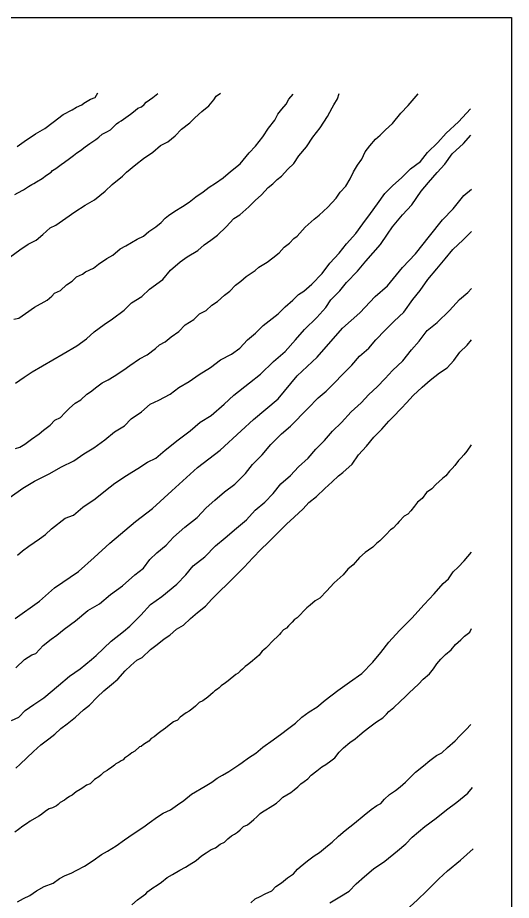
# Model space of a CAD drawing. Header units: millimetres. Extents: x 19067981 to 38137102, y 2652003 to 2652615.
# Drawn here: x 19068720.35 to 19068725.92, y 2652356.34 to 2652366.3 of the extents above; entities that cross this region are included whole.
import ezdxf

# ---------------------------------------------------------------- set-up
doc = ezdxf.new("R2010")
doc.units = ezdxf.units.MM

msp = doc.modelspace()

# ---------------------------------------------------------------- linework, layer by layer
for points in [[(19068697.4029, 2652366.2995), (19068725.9216, 2652366.2995), (19068725.9216, 2652346.0866), (19068697.4027, 2652346.0866), (19068697.4027, 2652366.2994)], [(19068720.3098, 2652362.8977), (19068720.3648, 2652362.9115), (19068720.4426, 2652362.9617), (19068720.5424, 2652363.0325), (19068720.685, 2652363.114), (19068720.739, 2652363.1592), (19068720.7683, 2652363.192), (19068720.8377, 2652363.2239), (19068720.9043, 2652363.2868), (19068720.966, 2652363.3279), (19068721.0179, 2652363.3782), (19068721.0838, 2652363.4084), (19068721.1193, 2652363.4345), (19068721.2088, 2652363.4746), (19068721.2628, 2652363.5208), (19068721.3576, 2652363.5843), (19068721.4244, 2652363.6218), (19068721.5108, 2652363.6906), (19068721.5727, 2652363.7269), (19068721.636, 2652363.764), (19068721.7016, 2652363.8024), (19068721.7734, 2652363.8365), (19068721.833, 2652363.8863), (19068721.9117, 2652363.9412), (19068721.97, 2652363.9904), (19068722.0168, 2652364.0391), (19068722.0538, 2652364.0694), (19068722.1242, 2652364.1167), (19068722.2129, 2652364.1684), (19068722.2875, 2652364.2192), (19068722.362, 2652364.2793), (19068722.4459, 2652364.3334), (19068722.5148, 2652364.3884), (19068722.5849, 2652364.4319), (19068722.6723, 2652364.4945), (19068722.7542, 2652364.5641), (19068722.8643, 2652364.6504), (19068722.9652, 2652364.7765), (19068723.0351, 2652364.8484), (19068723.1165, 2652364.9567), (19068723.1813, 2652365.0537), (19068723.2539, 2652365.1451), (19068723.2889, 2652365.2108), (19068723.3336, 2652365.2668), (19068723.38, 2652365.3248), (19068723.4119, 2652365.3796), (19068723.4602, 2652365.4376)], [(19068720.3195, 2652364.3059), (19068720.354, 2652364.3248), (19068720.4168, 2652364.3592), (19068720.4752, 2652364.3941), (19068720.513, 2652364.4168), (19068720.5356, 2652364.4303), (19068720.5638, 2652364.4472), (19068720.6297, 2652364.4867), (19068720.6775, 2652364.5244), (19068720.7289, 2652364.5557), (19068720.7443, 2652364.5757), (19068720.7846, 2652364.598), (19068720.8433, 2652364.642), (19068720.8813, 2652364.6705), (19068720.9367, 2652364.7119), (19068720.9809, 2652364.745), (19068721.0203, 2652364.7736), (19068721.0606, 2652364.8027), (19068721.1143, 2652364.8415), (19068721.1685, 2652364.8807), (19068721.2334, 2652364.9246), (19068721.248, 2652364.9359), (19068721.2667, 2652364.9519), (19068721.3052, 2652364.9848), (19068721.3578, 2652365.0101), (19068721.4005, 2652365.0354), (19068721.4272, 2652365.0621), (19068721.4686, 2652365.1034), (19068721.4946, 2652365.1207), (19068721.5213, 2652365.1367), (19068721.6269, 2652365.2125), (19068721.679, 2652365.2539), (19068721.7087, 2652365.2775), (19068721.7484, 2652365.2932), (19068721.7791, 2652365.3205), (19068721.8038, 2652365.3452), (19068721.8781, 2652365.3977), (19068721.9329, 2652365.445)], [(19068720.3268, 2652362.1785), (19068720.4267, 2652362.2451), (19068720.5167, 2652362.304), (19068720.8671, 2652362.5091), (19068721.0188, 2652362.5979), (19068721.1299, 2652362.6762), (19068721.2147, 2652362.758), (19068721.3288, 2652362.8371), (19068721.4232, 2652362.9024), (19068721.5548, 2652362.9996), (19068721.6387, 2652363.0841), (19068721.7531, 2652363.156), (19068721.838, 2652363.2387), (19068721.9889, 2652363.3452), (19068722.0767, 2652363.4519), (19068722.1866, 2652363.5458), (19068722.2659, 2652363.6013), (19068722.3846, 2652363.6746), (19068722.457, 2652363.7371), (19068722.5322, 2652363.7883), (19068722.6053, 2652363.8473), (19068722.7039, 2652363.9416), (19068722.791, 2652364.0351), (19068722.8587, 2652364.0739), (19068722.9611, 2652364.1674), (19068723.0316, 2652364.2391), (19068723.1016, 2652364.3028), (19068723.1795, 2652364.3834), (19068723.2301, 2652364.4238), (19068723.2816, 2652364.4746), (19068723.3294, 2652364.5135), (19068723.3995, 2652364.591), (19068723.4675, 2652364.6547), (19068723.524, 2652364.7403), (19068723.6127, 2652364.8431), (19068723.6812, 2652364.953), (19068723.7668, 2652365.0555), (19068723.8487, 2652365.1857), (19068723.9006, 2652365.2832), (19068723.921, 2652365.3173), (19068723.9618, 2652365.3855), (19068723.9812, 2652365.4445)], [(19068720.3282, 2652361.4416), (19068720.3763, 2652361.4538), (19068720.4344, 2652361.4884), (19068720.507, 2652361.5445), (19068720.5942, 2652361.6052), (19068720.6433, 2652361.6487), (19068720.7193, 2652361.7051), (19068720.7727, 2652361.7586), (19068720.8343, 2652361.7919), (19068720.8855, 2652361.8443), (19068720.9362, 2652361.8963), (19068721.0006, 2652361.9503), (19068721.0661, 2652361.9876), (19068721.133, 2652362.0538), (19068721.1747, 2652362.0793), (19068721.2467, 2652362.1344), (19068721.3068, 2652362.1803), (19068721.3726, 2652362.2135), (19068721.4416, 2652362.2576), (19068721.5486, 2652362.3262), (19068721.6179, 2652362.3783), (19068721.7265, 2652362.4509), (19068721.812, 2652362.4986), (19068721.9062, 2652362.5681), (19068721.9527, 2652362.6089), (19068722.0173, 2652362.644), (19068722.0825, 2652362.7014), (19068722.1701, 2652362.7617), (19068722.2422, 2652362.836), (19068722.3398, 2652362.8945), (19068722.4054, 2652362.958), (19068722.4783, 2652362.9975), (19068722.5416, 2652363.0551), (19068722.6069, 2652363.0982), (19068722.6876, 2652363.1706), (19068722.745, 2652363.2146), (19068722.8105, 2652363.2835), (19068722.8696, 2652363.3284), (19068722.929, 2652363.3812), (19068723.0314, 2652363.4466), (19068723.0731, 2652363.4847), (19068723.169, 2652363.5419), (19068723.2306, 2652363.5908), (19068723.3038, 2652363.649), (19068723.3596, 2652363.7106), (19068723.4174, 2652363.7551), (19068723.4681, 2652363.8088), (19068723.5059, 2652363.8357), (19068723.5941, 2652363.9365), (19068723.6961, 2652364.0268), (19068723.7555, 2652364.0701), (19068723.8524, 2652364.1605), (19068723.9453, 2652364.2643), (19068723.9891, 2652364.3318), (19068724.0538, 2652364.3997), (19068724.1024, 2652364.4803), (19068724.1398, 2652364.5603), (19068724.1854, 2652364.6361), (19068724.2353, 2652364.7019), (19068724.2739, 2652364.7873), (19068724.3243, 2652364.8543), (19068724.3881, 2652364.9288), (19068724.4428, 2652364.9737), (19068724.5018, 2652365.0352), (19068724.5809, 2652365.1065), (19068724.6755, 2652365.2205), (19068724.7567, 2652365.3083), (19068724.8687, 2652365.4415)], [(19068720.3462, 2652364.846), (19068720.4273, 2652364.9024), (19068720.5532, 2652364.9899), (19068720.6603, 2652365.051), (19068720.7519, 2652365.1211), (19068720.8649, 2652365.2075), (19068720.9679, 2652365.2612), (19068721.0166, 2652365.2888), (19068721.0779, 2652365.3146), (19068721.1007, 2652365.3362), (19068721.1749, 2652365.3792), (19068721.2266, 2652365.4003), (19068721.2579, 2652365.4507)], [(19068720.2672, 2652360.8932), (19068720.411, 2652360.9944), (19068720.5443, 2652361.0724), (19068720.7086, 2652361.1543), (19068720.847, 2652361.2345), (19068720.9858, 2652361.3017), (19068721.0991, 2652361.3818), (19068721.211, 2652361.4465), (19068721.3379, 2652361.5382), (19068721.4454, 2652361.6286), (19068721.5567, 2652361.696), (19068721.6326, 2652361.7746), (19068721.7489, 2652361.8555), (19068721.847, 2652361.939), (19068721.9442, 2652361.9861), (19068722.0715, 2652362.0523), (19068722.1712, 2652362.1291), (19068722.2867, 2652362.1953), (19068722.4001, 2652362.2739), (19068722.5278, 2652362.3523), (19068722.6397, 2652362.4398), (19068722.7651, 2652362.5042), (19068722.8579, 2652362.5734), (19068722.9462, 2652362.6667), (19068723.0363, 2652362.7401), (19068723.1224, 2652362.8261), (19068723.1886, 2652362.879), (19068723.2905, 2652362.9604), (19068723.3694, 2652363.0376), (19068723.457, 2652363.1118), (19068723.5196, 2652363.1787), (19068723.5823, 2652363.2152), (19068723.6721, 2652363.2924), (19068723.7862, 2652363.4152), (19068723.8733, 2652363.5312), (19068723.9793, 2652363.6444), (19068724.0618, 2652363.7485), (19068724.1656, 2652363.8654), (19068724.2467, 2652363.9755), (19068724.3314, 2652364.0905), (19068724.4114, 2652364.1992), (19068724.4957, 2652364.3156), (19068724.5797, 2652364.4036), (19068724.6865, 2652364.4962), (19068724.7823, 2652364.5952), (19068724.8972, 2652364.679), (19068724.9767, 2652364.7782), (19068725.0926, 2652364.8926), (19068725.1869, 2652364.9981), (19068725.3268, 2652365.1246), (19068725.4616, 2652365.2716)], [(19068720.3231, 2652359.5246), (19068720.5979, 2652359.7178), (19068720.7689, 2652359.8676), (19068721.0406, 2652360.0515), (19068721.2153, 2652360.2099), (19068721.392, 2652360.3723), (19068721.6815, 2652360.6166), (19068721.8719, 2652360.764), (19068722.0903, 2652360.9625), (19068722.3804, 2652361.2261), (19068722.6354, 2652361.4217), (19068722.8725, 2652361.6383), (19068723.0142, 2652361.768), (19068723.2903, 2652361.9993), (19068723.5044, 2652362.2581), (19068723.7296, 2652362.469), (19068724.0188, 2652362.7964), (19068724.2137, 2652362.9714), (19068724.3842, 2652363.1531), (19068724.5242, 2652363.2738), (19068724.6937, 2652363.4817), (19068724.8401, 2652363.6342), (19068724.9994, 2652363.8346), (19068725.1432, 2652364.0176), (19068725.2654, 2652364.1447), (19068725.3866, 2652364.2956), (19068725.4718, 2652364.3668)], [(19068720.3336, 2652358.9662), (19068720.4315, 2652359.0594), (19068720.5119, 2652359.1127), (19068720.5595, 2652359.13), (19068720.64, 2652359.2185), (19068720.7297, 2652359.2913), (19068720.7962, 2652359.3339), (19068720.8775, 2652359.4028), (19068721.0056, 2652359.4979), (19068721.1454, 2652359.6131), (19068721.276, 2652359.6885), (19068721.4009, 2652359.7939), (19068721.5364, 2652359.8915), (19068721.6761, 2652360.0158), (19068721.7738, 2652360.0904), (19068721.8444, 2652360.188), (19068721.9227, 2652360.2638), (19068722.0269, 2652360.3507), (19068722.1091, 2652360.4406), (19068722.2397, 2652360.5546), (19068722.3762, 2652360.6608), (19068722.4781, 2652360.7699), (19068722.5774, 2652360.856), (19068722.6857, 2652360.9499), (19068722.8018, 2652361.0369), (19068722.9218, 2652361.1603), (19068723.0014, 2652361.2603), (19068723.1091, 2652361.3674), (19068723.2101, 2652361.4862), (19068723.3301, 2652361.6048), (19068723.4319, 2652361.6933), (19068723.6251, 2652361.8898), (19068723.7437, 2652362.0105), (19068723.8338, 2652362.0879), (19068723.9241, 2652362.1789), (19068724.0213, 2652362.2769), (19068724.1235, 2652362.3798), (19068724.2102, 2652362.4808), (19068724.3128, 2652362.5719), (19068724.3941, 2652362.6661), (19068724.497, 2652362.7757), (19068724.6012, 2652362.8757), (19068724.7076, 2652362.9777), (19068724.8101, 2652363.1223), (19068724.8931, 2652363.2212), (19068724.9793, 2652363.3458), (19068725.0812, 2652363.4684), (19068725.1744, 2652363.5806), (19068725.2627, 2652363.6855), (19068725.3785, 2652363.7945), (19068725.4721, 2652363.8872)], [(19068720.2833, 2652358.3723), (19068720.3644, 2652358.409), (19068720.4379, 2652358.4868), (19068720.5342, 2652358.5523), (19068720.6477, 2652358.6296), (19068720.8126, 2652358.7678), (19068720.9392, 2652358.8739), (19068721.0596, 2652358.9544), (19068721.1848, 2652359.061), (19068721.2368, 2652359.1053), (19068721.4072, 2652359.2661), (19068721.5455, 2652359.378), (19068721.6196, 2652359.4379), (19068721.7426, 2652359.5593), (19068721.8512, 2652359.6814), (19068721.9807, 2652359.7731), (19068722.149, 2652359.909), (19068722.2487, 2652360.0138), (19068722.332, 2652360.1182), (19068722.4623, 2652360.2204), (19068722.5851, 2652360.3441), (19068722.6927, 2652360.4341), (19068722.8216, 2652360.5419), (19068722.9344, 2652360.6372), (19068723.0307, 2652360.7436), (19068723.141, 2652360.8344), (19068723.2337, 2652360.9332), (19068723.3207, 2652361.0413), (19068723.4292, 2652361.1357), (19068723.5211, 2652361.2353), (19068723.6298, 2652361.3328), (19068723.7155, 2652361.4341), (19068723.8135, 2652361.532), (19068723.9028, 2652361.6349), (19068724.0061, 2652361.7346), (19068724.1139, 2652361.8538), (19068724.2268, 2652361.9552), (19068724.3125, 2652362.0513), (19068724.4072, 2652362.1358), (19068724.4964, 2652362.2293), (19068724.5796, 2652362.3193), (19068724.6979, 2652362.4282), (19068724.7941, 2652362.5549), (19068724.8836, 2652362.6516), (19068724.9737, 2652362.7713), (19068725.0857, 2652362.8613), (19068725.225, 2652362.9981), (19068725.3353, 2652363.1222), (19068725.4326, 2652363.1988), (19068725.4711, 2652363.2451)], [(19068720.3336, 2652357.8347), (19068720.3816, 2652357.8808), (19068720.4546, 2652357.9525), (19068720.5322, 2652358.022), (19068720.6158, 2652358.0974), (19068720.7062, 2652358.1672), (19068720.7707, 2652358.22), (19068720.8406, 2652358.281), (19068720.9117, 2652358.3358), (19068721.0048, 2652358.411), (19068721.0971, 2652358.4926), (19068721.1626, 2652358.5456), (19068721.2508, 2652358.6352), (19068721.3232, 2652358.7062), (19068721.4111, 2652358.7791), (19068721.4838, 2652358.8406), (19068721.5661, 2652358.9334), (19068721.6292, 2652358.9936), (19068721.6972, 2652359.0516), (19068721.7584, 2652359.084), (19068721.8503, 2652359.1753), (19068721.9276, 2652359.2295), (19068722.0044, 2652359.2931), (19068722.0674, 2652359.3348), (19068722.1462, 2652359.402), (19068722.2242, 2652359.4487), (19068722.3034, 2652359.5228), (19068722.3804, 2652359.5924), (19068722.4709, 2652359.6616), (19068722.5445, 2652359.7395), (19068722.6408, 2652359.8372), (19068722.7088, 2652359.9039), (19068722.7774, 2652359.9705), (19068722.8211, 2652360.0142), (19068722.9079, 2652360.103), (19068723.0059, 2652360.2071), (19068723.0984, 2652360.3047), (19068723.1757, 2652360.377), (19068723.2407, 2652360.4434), (19068723.3212, 2652360.5213), (19068723.3849, 2652360.5873), (19068723.4724, 2652360.6645), (19068723.5741, 2652360.7611), (19068723.6365, 2652360.8302), (19068723.7221, 2652360.8992), (19068723.8169, 2652360.9883), (19068723.902, 2652361.0627), (19068723.9707, 2652361.1313), (19068724.0212, 2652361.1705), (19068724.1249, 2652361.2651), (19068724.1967, 2652361.3691), (19068724.2892, 2652361.4655), (19068724.3697, 2652361.5696), (19068724.4602, 2652361.6566), (19068724.5413, 2652361.7488), (19068724.5858, 2652361.7928), (19068724.6825, 2652361.8944), (19068724.7405, 2652361.9536), (19068724.8149, 2652362.0394), (19068724.9172, 2652362.1304), (19068725.0058, 2652362.2127), (19068725.1126, 2652362.2935), (19068725.1987, 2652362.3508), (19068725.2711, 2652362.4312), (19068725.3399, 2652362.5256), (19068725.4241, 2652362.6073), (19068725.4729, 2652362.6657)], [(19068720.3526, 2652356.3266), (19068720.4174, 2652356.3668), (19068720.4901, 2652356.3992), (19068720.566, 2652356.4536), (19068720.6501, 2652356.4991), (19068720.7528, 2652356.5385), (19068720.8255, 2652356.5922), (19068720.8895, 2652356.6238), (19068720.9566, 2652356.6498), (19068721.0206, 2652356.6845), (19068721.1078, 2652356.7308), (19068721.2042, 2652356.7924), (19068721.2999, 2652356.861), (19068721.3678, 2652356.8973), (19068721.4653, 2652356.9609), (19068721.5585, 2652357.0287), (19068721.6573, 2652357.0958), (19068721.7745, 2652357.1752), (19068721.8362, 2652357.2178), (19068721.9286, 2652357.2872), (19068721.9942, 2652357.3259), (19068722.0767, 2652357.3658), (19068722.1557, 2652357.4202), (19068722.2268, 2652357.47), (19068722.3145, 2652357.5402), (19068722.4673, 2652357.6306), (19068722.5448, 2652357.6772), (19068722.6017, 2652357.7214), (19068722.6649, 2652357.7561), (19068722.7336, 2652357.7979), (19068722.8484, 2652357.8734), (19068722.8848, 2652357.901), (19068722.9582, 2652357.9523), (19068723.0412, 2652358.0052), (19068723.118, 2652358.0728), (19068723.235, 2652358.1564), (19068723.3322, 2652358.2259), (19068723.3977, 2652358.2764), (19068723.4858, 2652358.3432), (19068723.5577, 2652358.4119), (19068723.6391, 2652358.4687), (19068723.7268, 2652358.5247), (19068723.8214, 2652358.6026), (19068723.963, 2652358.7105), (19068724.0956, 2652358.8057), (19068724.234, 2652358.9016), (19068724.3575, 2652359.0301), (19068724.4477, 2652359.1407), (19068724.5393, 2652359.2559), (19068724.6616, 2652359.3896), (19068724.8006, 2652359.5284), (19068724.9387, 2652359.6796), (19068725.0494, 2652359.8005), (19068725.1511, 2652359.9162), (19068725.2132, 2652359.9697), (19068725.266, 2652360.0507), (19068725.3201, 2652360.1034), (19068725.3883, 2652360.1741), (19068725.4733, 2652360.2731)], [(19068721.6422, 2652356.2936), (19068721.7039, 2652356.3499), (19068721.7444, 2652356.3807), (19068721.799, 2652356.4194), (19068721.8219, 2652356.4449), (19068721.8778, 2652356.4842), (19068721.9245, 2652356.5168), (19068721.9738, 2652356.5502), (19068722.0382, 2652356.6004), (19068722.099, 2652356.6364), (19068722.1818, 2652356.6831), (19068722.2445, 2652356.7169), (19068722.286, 2652356.7459), (19068722.3661, 2652356.7934), (19068722.4269, 2652356.8462), (19068722.4807, 2652356.8788), (19068722.5347, 2652356.9181), (19068722.5849, 2652356.9384), (19068722.636, 2652356.978), (19068722.6845, 2652357), (19068722.725, 2652357.0387), (19068722.7664, 2652357.0704), (19068722.7973, 2652357.0906), (19068722.8334, 2652357.1144), (19068722.8642, 2652357.1399), (19068722.9016, 2652357.1792), (19068722.9439, 2652357.1968), (19068722.9879, 2652357.2302), (19068723.0161, 2652357.2566), (19068723.0523, 2652357.2874), (19068723.0866, 2652357.3226), (19068723.1157, 2652357.3429), (19068723.1509, 2652357.3657), (19068723.2012, 2652357.3948), (19068723.2294, 2652357.4133), (19068723.2712, 2652357.442), (19068723.3082, 2652357.4754), (19068723.3434, 2652357.5097), (19068723.3875, 2652357.5344), (19068723.4333, 2652357.5625), (19068723.4721, 2652357.5898), (19068723.5144, 2652357.625), (19068723.5488, 2652357.6576), (19068723.5849, 2652357.6857), (19068723.6248, 2652357.7154), (19068723.6636, 2652357.7577), (19068723.7261, 2652357.8034), (19068723.7843, 2652357.8492), (19068723.8275, 2652357.8773), (19068723.8839, 2652357.9161), (19068723.9288, 2652357.953), (19068723.9791, 2652358.0151), (19068724.0293, 2652358.0661), (19068724.1007, 2652358.1233), (19068724.158, 2652358.1673), (19068724.213, 2652358.2128), (19068724.2615, 2652358.2515), (19068724.3249, 2652358.3017), (19068724.399, 2652358.3563), (19068724.4703, 2652358.4029), (19068724.5135, 2652358.4425), (19068724.5382, 2652358.4751), (19068724.5957, 2652358.5197), (19068724.6662, 2652358.5866), (19068724.727, 2652358.642), (19068724.7702, 2652358.6834), (19068724.8733, 2652358.7819), (19068724.9282, 2652358.8387), (19068724.9969, 2652358.8986), (19068725.0418, 2652358.954), (19068725.0824, 2652359.0103), (19068725.1266, 2652359.0663), (19068725.1803, 2652359.1174), (19068725.2412, 2652359.1693), (19068725.2931, 2652359.23), (19068725.3213, 2652359.2564), (19068725.3506, 2652359.2842), (19068725.3938, 2652359.3238), (19068725.4546, 2652359.3705), (19068725.4731, 2652359.4118)], [(19068722.9844, 2652356.318), (19068723.0317, 2652356.3606), (19068723.0867, 2652356.3865), (19068723.1461, 2652356.4162), (19068723.2198, 2652356.452), (19068723.2637, 2652356.4992), (19068723.3288, 2652356.5427), (19068723.395, 2652356.5994), (19068723.4646, 2652356.644), (19068723.5099, 2652356.6946), (19068723.541, 2652356.7236), (19068723.6222, 2652356.7888), (19068723.6972, 2652356.8475), (19068723.7567, 2652356.8839), (19068723.8462, 2652356.9583), (19068723.8998, 2652357.0014), (19068723.9735, 2652357.0667), (19068724.048, 2652357.1313), (19068724.1532, 2652357.2134), (19068724.2595, 2652357.3043), (19068724.3406, 2652357.3688), (19068724.4052, 2652357.4137), (19068724.4505, 2652357.4374), (19068724.4899, 2652357.4855), (19068724.5458, 2652357.5391), (19068724.616, 2652357.5818), (19068724.6686, 2652357.6256), (19068724.7288, 2652357.6759), (19068724.8034, 2652357.7526), (19068724.8408, 2652357.7914), (19068724.9307, 2652357.8604), (19068725.0008, 2652357.9206), (19068725.0786, 2652357.9797), (19068725.1371, 2652358.0098), (19068725.2028, 2652358.07), (19068725.2872, 2652358.1444), (19068725.3409, 2652358.1981), (19068725.4132, 2652358.2714), (19068725.4658, 2652358.3294)], [(19068723.8736, 2652356.3181), (19068723.9857, 2652356.3834), (19068724.0904, 2652356.4487), (19068724.1726, 2652356.5326), (19068724.2646, 2652356.6123), (19068724.3655, 2652356.7018), (19068724.4963, 2652356.7877), (19068724.6364, 2652356.9034), (19068724.7299, 2652356.9836), (19068724.8046, 2652357.0564), (19068724.9451, 2652357.177), (19068725.074, 2652357.2721), (19068725.1917, 2652357.3654), (19068725.3076, 2652357.4513), (19068725.4309, 2652357.552), (19068725.4832, 2652357.6173)]]:
    msp.add_lwpolyline(points)
at = {"color": 61}
for points in [[(19068720.2655, 2652363.5969), (19068720.3761, 2652363.6818), (19068720.473, 2652363.7441), (19068720.5602, 2652363.7912), (19068720.6363, 2652363.8539), (19068720.7176, 2652363.9283), (19068720.7834, 2652363.9608), (19068720.8975, 2652364.0385), (19068720.9988, 2652364.1114), (19068721.1138, 2652364.1862), (19068721.2185, 2652364.2455), (19068721.3385, 2652364.342), (19068721.4198, 2652364.4164), (19068721.5339, 2652364.5116), (19068721.5811, 2652364.5583), (19068721.6874, 2652364.6422), (19068721.7736, 2652364.7103), (19068721.877, 2652364.7841), (19068721.9622, 2652364.8565), (19068722.0469, 2652364.8983), (19068722.1299, 2652364.9653), (19068722.202, 2652365.0402), (19068722.2961, 2652365.114), (19068722.353, 2652365.168), (19068722.4304, 2652365.2413), (19068722.5075, 2652365.304), (19068722.5665, 2652365.3721), (19068722.5932, 2652365.4135), (19068722.6421, 2652365.4464)], [(19068720.3503, 2652360.236), (19068720.4058, 2652360.2846), (19068720.4802, 2652360.3377), (19068720.5983, 2652360.4219), (19068720.6678, 2652360.4715), (19068720.7351, 2652360.5331), (19068720.8904, 2652360.6536), (19068720.9824, 2652360.6885), (19068721.0865, 2652360.7788), (19068721.2257, 2652360.8734), (19068721.342, 2652360.9652), (19068721.4478, 2652361.0488), (19068721.5801, 2652361.1342), (19068721.6396, 2652361.1726), (19068721.7073, 2652361.2163), (19068721.8162, 2652361.2866), (19068721.911, 2652361.3327), (19068722.0181, 2652361.4208), (19068722.1623, 2652361.5392), (19068722.2973, 2652361.6398), (19068722.4114, 2652361.7374), (19068722.5353, 2652361.8118), (19068722.683, 2652361.9398), (19068722.7909, 2652362.0407), (19068722.9674, 2652362.1809), (19068723.0905, 2652362.2804), (19068723.2383, 2652362.422), (19068723.369, 2652362.5343), (19068723.4862, 2652362.6661), (19068723.5896, 2652362.7823), (19068723.7265, 2652362.9172), (19068723.8291, 2652363.0288), (19068723.8839, 2652363.1158), (19068723.985, 2652363.219), (19068724.061, 2652363.3124), (19068724.1874, 2652363.4419), (19068724.2809, 2652363.5527), (19068724.3631, 2652363.6473), (19068724.4453, 2652363.7419), (19068724.5243, 2652363.8572), (19068724.5811, 2652363.9402), (19068724.6939, 2652364.0763), (19068724.7982, 2652364.1889), (19068724.9039, 2652364.3422), (19068724.9853, 2652364.4415), (19068725.0864, 2652364.5546), (19068725.1704, 2652364.6486), (19068725.2552, 2652364.7644), (19068725.3816, 2652364.8795), (19068725.4644, 2652364.9736)], [(19068725.4686, 2652361.4811), (19068725.4199, 2652361.4113), (19068725.3857, 2652361.3691), (19068725.3548, 2652361.3366), (19068725.3239, 2652361.3041), (19068725.2849, 2652361.2505), (19068725.254, 2652361.2164), (19068725.2231, 2652361.1839), (19068725.1808, 2652361.1336), (19068725.1434, 2652361.1011), (19068725.0702, 2652361.0335), (19068725.0231, 2652360.9864), (19068724.9645, 2652360.9458), (19068724.9174, 2652360.8776), (19068724.8637, 2652360.837), (19068724.8295, 2652360.7883), (19068724.7889, 2652360.7391), (19068724.753, 2652360.7013), (19068724.7119, 2652360.6763), (19068724.6574, 2652360.6174), (19068724.635, 2652360.5905), (19068724.587, 2652360.5437), (19068724.5601, 2652360.522), (19068724.5103, 2652360.4702), (19068724.4763, 2652360.4383), (19068724.4372, 2652360.3982), (19068724.4001, 2652360.3673), (19068724.3609, 2652360.3282), (19068724.3115, 2652360.2942), (19068724.2744, 2652360.2675), (19068724.2103, 2652360.2103), (19068724.1371, 2652360.1269), (19068724.0774, 2652360.0786), (19068724.0248, 2652360.0138), (19068723.9248, 2652359.9269), (19068723.8795, 2652359.8755), (19068723.8413, 2652359.8353), (19068723.7608, 2652359.7517), (19068723.7093, 2652359.7239), (19068723.6526, 2652359.6735), (19068723.6165, 2652359.6436), (19068723.5039, 2652359.5299), (19068723.471, 2652359.5083), (19068723.4483, 2652359.4836), (19068723.4081, 2652359.4414), (19068723.3865, 2652359.4136), (19068723.3514, 2652359.394), (19068723.3226, 2652359.3601), (19068723.3051, 2652359.3436), (19068723.2142, 2652359.2577), (19068723.1833, 2652359.2196), (19068723.1524, 2652359.1898), (19068723.1297, 2652359.1702), (19068723.1122, 2652359.1538), (19068723.0957, 2652359.1353), (19068723.0751, 2652359.1085), (19068723.0525, 2652359.0879), (19068722.978, 2652359.0276), (19068722.945, 2652358.9998), (19068722.9182, 2652358.9803), (19068722.8904, 2652358.9525), (19068722.8616, 2652358.9278), (19068722.8399, 2652358.9072), (19068722.8131, 2652358.8918), (19068722.7254, 2652358.8215), (19068722.6955, 2652358.7968), (19068722.6481, 2652358.7628), (19068722.6265, 2652358.7402), (19068722.6069, 2652358.7258), (19068722.578, 2652358.7083), (19068722.5564, 2652358.6887), (19068722.4985, 2652358.6368), (19068722.4428, 2652358.5957), (19068722.4016, 2652358.5741), (19068722.3594, 2652358.5329), (19068722.3161, 2652358.501), (19068722.2883, 2652358.4773), (19068722.2553, 2652358.4609), (19068722.187, 2652358.4089), (19068722.1561, 2652358.378), (19068722.1118, 2652358.3595), (19068722.0768, 2652358.3317), (19068722.0418, 2652358.305), (19068722.0201, 2652358.2875), (19068721.9664, 2652358.248), (19068721.9365, 2652358.2264), (19068721.8911, 2652358.1904), (19068721.8582, 2652358.1688), (19068721.8334, 2652358.14), (19068721.7727, 2652358.1019), (19068721.7477, 2652358.0788), (19068721.7261, 2652358.0747), (19068721.6735, 2652358.0263), (19068721.6405, 2652358.0078), (19068721.6014, 2652357.9769), (19068721.5818, 2652357.9635), (19068721.5591, 2652357.9481), (19068721.5411, 2652357.9293), (19068721.5192, 2652357.9164), (19068721.4959, 2652357.9034), (19068721.4615, 2652357.8835), (19068721.4445, 2652357.8687), (19068721.4291, 2652357.8588), (19068721.4, 2652357.8363), (19068721.3795, 2652357.8224), (19068721.3623, 2652357.8081), (19068721.3226, 2652357.7852), (19068721.3057, 2652357.7708), (19068721.2902, 2652357.7561), (19068721.2676, 2652357.7385), (19068721.2199, 2652357.7075), (19068721.1982, 2652357.6862), (19068721.1703, 2652357.6603), (19068721.1304, 2652357.6425), (19068721.0874, 2652357.6142), (19068721.059, 2652357.5964), (19068721.0129, 2652357.5702), (19068720.9688, 2652357.5315), (19068720.9363, 2652357.5147), (19068720.9016, 2652357.4906), (19068720.8806, 2652357.4759), (19068720.8334, 2652357.4466), (19068720.8103, 2652357.4267), (19068720.79, 2652357.4118), (19068720.7443, 2652357.3894), (19068720.7086, 2652357.3748), (19068720.6762, 2652357.359), (19068720.6457, 2652357.3299), (19068720.612, 2652357.3067), (19068720.5908, 2652357.2922), (19068720.4939, 2652357.2358), (19068720.4529, 2652357.2067), (19068720.4105, 2652357.1822), (19068720.3629, 2652357.1452), (19068720.3212, 2652357.1141)], [(19068724.7395, 2652356.2363), (19068724.8601, 2652356.3471), (19068724.9691, 2652356.4501), (19068725.1021, 2652356.5853), (19068725.2014, 2652356.6786), (19068725.3493, 2652356.7971), (19068725.4895, 2652356.9254)]]:
    msp.add_lwpolyline(points, dxfattribs=at)

doc.saveas('drawing.dxf')
